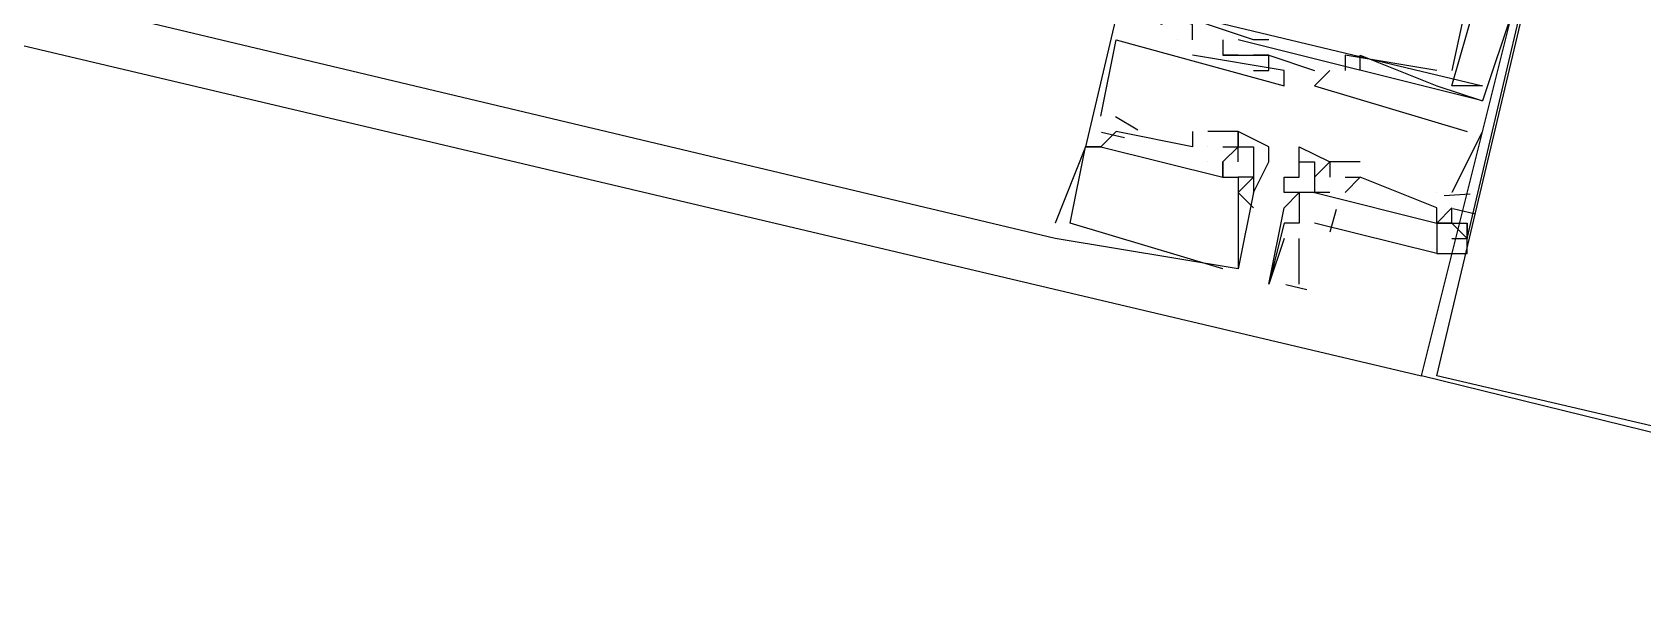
# Model space of a CAD drawing. Header units: feet. Extents: x -84 to 198, y -22 to 181.
# Drawn here: x 85.133 to 86.54, y 14.511 to 15.011 of the extents above; entities that cross this region are included whole.
import ezdxf

# ---------------------------------------------------------------- set-up
doc = ezdxf.new("R2010")
doc.units = ezdxf.units.FT
doc.layers.add('A-LINEA', color=7, linetype='CONTINUOUS')

msp = doc.modelspace()

# ---------------------------------------------------------------- linework, layer by layer
at = {"layer": 'A-LINEA'}
for p, q in [((72.7333, 17.9244), (86.3467, 14.7111)), ((86.0267, 14.8311), (77.4533, 16.8711)), ((86.08, 15.0044), (86.08, 15.0044)), ((86.08, 15.0044), (86.08, 15.0044)), ((86.08, 15.0044), (86.08, 15.0044)), ((86.1333, 15.0044), (86.1333, 15.0044)), ((86.1333, 15.0044), (86.1333, 15.0044)), ((86.1333, 15.0044), (86.1333, 15.0044)), ((86.1333, 15.0044), (86.1333, 15.0044)), ((86.1333, 15.0044), (86.1333, 15.0044)), ((86.1333, 15.0044), (86.1333, 15.0044)), ((86.1467, 15.0044), (86.1467, 15.0044)), ((86.1467, 15.0044), (86.1467, 15.0044)), ((86.1467, 15.0044), (86.1467, 15.0044)), ((86.1467, 15.0044), (86.1467, 15.0044)), ((86.1467, 15.0044), (86.1467, 15.0044)), ((86.1467, 15.0044), (86.1467, 15.0044)), ((86.1467, 15.0044), (86.1467, 15.0044)), ((86.1467, 15.0044), (86.1467, 15.0044)), ((86.1467, 15.0044), (86.1467, 15.0044)), ((86.1733, 15.0044), (86.1733, 15.0044)), ((86.1733, 15.0044), (86.1733, 15.0044)), ((86.1733, 15.0044), (86.1733, 15.0044)), ((86.1867, 15.0044), (86.1867, 15.0044)), ((86.1867, 15.0044), (86.1867, 15.0044)), ((86.1867, 15.0044), (86.1867, 15.0044)), ((86.2, 15.0044), (86.2, 15.0044)), ((86.2, 15.0044), (86.2, 15.0044)), ((86.2, 15.0044), (86.2, 15.0044)), ((86.2133, 15.0044), (86.2133, 15.0044)), ((86.2133, 15.0044), (86.2133, 15.0044)), ((86.2133, 15.0044), (86.2133, 15.0044)), ((86.1467, 14.9911), (86.1467, 14.9911)), ((86.1467, 14.9911), (86.1467, 14.9911)), ((86.1467, 14.9911), (86.1467, 14.9911)), ((86.1733, 14.9911), (86.1733, 14.9911)), ((86.1733, 14.9911), (86.1733, 14.9911)), ((86.1733, 14.9911), (86.1733, 14.9911)), ((86.1733, 14.9911), (86.1733, 14.9911)), ((86.1733, 14.9911), (86.1733, 14.9911)), ((86.1733, 14.9911), (86.1733, 14.9911)), ((86.1867, 14.9911), (86.1867, 14.9911)), ((86.1867, 14.9911), (86.1867, 14.9911)), ((86.1867, 14.9911), (86.1867, 14.9911)), ((86.1867, 14.9911), (86.1867, 14.9911)), ((86.1867, 14.9911), (86.1867, 14.9911)), ((86.1867, 14.9911), (86.1867, 14.9911)), ((86.2, 14.9911), (86.2, 14.9911)), ((86.2, 14.9911), (86.2, 14.9911)), ((86.2, 14.9911), (86.2, 14.9911)), ((86.2133, 14.9911), (86.2133, 14.9911)), ((86.2133, 14.9911), (86.2133, 14.9911)), ((86.2133, 14.9911), (86.2133, 14.9911)), ((86.2133, 14.9911), (86.2133, 14.9911)), ((86.2133, 14.9911), (86.2133, 14.9911)), ((86.2133, 14.9911), (86.2133, 14.9911)), ((86.28, 14.9911), (86.28, 14.9911)), ((86.28, 14.9911), (86.28, 14.9911)), ((86.28, 14.9911), (86.28, 14.9911)), ((86.2933, 14.9911), (86.2933, 14.9911)), ((86.2933, 14.9911), (86.2933, 14.9911)), ((86.2933, 14.9911), (86.2933, 14.9911)), ((86.2, 14.9778), (86.2, 14.9778)), ((86.2, 14.9778), (86.2, 14.9778)), ((86.2, 14.9778), (86.2, 14.9778)), ((86.2133, 14.9778), (86.2133, 14.9778)), ((86.2133, 14.9778), (86.2133, 14.9778)), ((86.2133, 14.9778), (86.2133, 14.9778)), ((86.2267, 14.9778), (86.2267, 14.9778)), ((86.2267, 14.9778), (86.2267, 14.9778)), ((86.2267, 14.9778), (86.2267, 14.9778)), ((86.2533, 14.9778), (86.2533, 14.9778)), ((86.2533, 14.9778), (86.2533, 14.9778)), ((86.2533, 14.9778), (86.2533, 14.9778)), ((86.2667, 14.9778), (86.2667, 14.9778)), ((86.2667, 14.9778), (86.2667, 14.9778)), ((86.2667, 14.9778), (86.2667, 14.9778)), ((86.28, 14.9778), (86.28, 14.9778)), ((86.28, 14.9778), (86.28, 14.9778)), ((86.28, 14.9778), (86.28, 14.9778)), ((86.2933, 14.9778), (86.2933, 14.9778)), ((86.2933, 14.9778), (86.2933, 14.9778)), ((86.2933, 14.9778), (86.2933, 14.9778)), ((86.36, 14.9778), (86.36, 14.9778)), ((86.36, 14.9778), (86.36, 14.9778)), ((86.36, 14.9778), (86.36, 14.9778)), ((86.3733, 14.9778), (86.3733, 14.9778)), ((86.3733, 14.9778), (86.3733, 14.9778)), ((86.3733, 14.9778), (86.3733, 14.9778)), ((86.2267, 14.9644), (86.2267, 14.9644)), ((86.2267, 14.9644), (86.2267, 14.9644)), ((86.2267, 14.9644), (86.2267, 14.9644)), ((86.2533, 14.9644), (86.2533, 14.9644)), ((86.2533, 14.9644), (86.2533, 14.9644)), ((86.2533, 14.9644), (86.2533, 14.9644)), ((86.36, 14.9644), (86.36, 14.9644)), ((86.36, 14.9644), (86.36, 14.9644)), ((86.36, 14.9644), (86.36, 14.9644)), ((86.3733, 14.9644), (86.3733, 14.9644)), ((86.3733, 14.9644), (86.3733, 14.9644)), ((86.3733, 14.9644), (86.3733, 14.9644)), ((86.4, 14.9644), (86.4, 14.9644)), ((86.4, 14.9644), (86.4, 14.9644)), ((86.4, 14.9644), (86.4, 14.9644)), ((86.4, 14.9511), (86.4, 14.9511)), ((86.4, 14.9511), (86.4, 14.9511)), ((86.4, 14.9511), (86.4, 14.9511)), ((86.4, 14.9511), (86.4, 14.9511)), ((86.4, 14.9511), (86.4, 14.9511)), ((86.4, 14.9511), (86.4, 14.9511)), ((86.0533, 14.9244), (86.0533, 14.9244)), ((86.0533, 14.9244), (86.0533, 14.9244)), ((86.0533, 14.9244), (86.0533, 14.9244)), ((86.0533, 14.9244), (86.0533, 14.9244)), ((86.0533, 14.9244), (86.0533, 14.9244)), ((86.0533, 14.9244), (86.0533, 14.9244)), ((86.0667, 14.9378), (86.0667, 14.9378)), ((86.0667, 14.9378), (86.0667, 14.9378)), ((86.0667, 14.9378), (86.0667, 14.9378)), ((86.0667, 14.9244), (86.0667, 14.9244)), ((86.0667, 14.9244), (86.0667, 14.9244)), ((86.0667, 14.9244), (86.0667, 14.9244)), ((86.0667, 14.9244), (86.0667, 14.9244)), ((86.0667, 14.9244), (86.0667, 14.9244)), ((86.0667, 14.9244), (86.0667, 14.9244)), ((86.0991, 14.9256), (86.0796, 14.9372)), ((86.0991, 14.9256), (86.0796, 14.9372)), ((86.0991, 14.9256), (86.0796, 14.9372)), ((86.08, 14.9244), (86.08, 14.9244)), ((86.08, 14.9244), (86.08, 14.9244)), ((86.08, 14.9244), (86.08, 14.9244)), ((86.08, 14.9244), (86.08, 14.9244)), ((86.08, 14.9244), (86.08, 14.9244)), ((86.08, 14.9244), (86.08, 14.9244)), ((86.1467, 14.9244), (86.1467, 14.9244)), ((86.1467, 14.9244), (86.1467, 14.9244)), ((86.1467, 14.9244), (86.1467, 14.9244)), ((86.16, 14.9244), (86.16, 14.9244)), ((86.16, 14.9244), (86.16, 14.9244)), ((86.16, 14.9244), (86.16, 14.9244)), ((86.1867, 14.9244), (86.1867, 14.9244)), ((86.1867, 14.9244), (86.1867, 14.9244)), ((86.1867, 14.9244), (86.1867, 14.9244)), ((86.1867, 14.9244), (86.1867, 14.9244)), ((86.1867, 14.9244), (86.1867, 14.9244)), ((86.1867, 14.9244), (86.1867, 14.9244)), ((86.4, 14.9244), (86.3733, 14.8711)), ((86.4, 14.9244), (86.3733, 14.8711)), ((86.4, 14.9244), (86.3733, 14.8711)), ((86.3867, 14.9244), (86.3867, 14.9244)), ((86.3867, 14.9244), (86.3867, 14.9244)), ((86.3867, 14.9244), (86.3867, 14.9244)), ((86.4, 14.9244), (86.4, 14.9244)), ((86.4, 14.9244), (86.4, 14.9244)), ((86.4, 14.9244), (86.4, 14.9244)), ((86.0533, 14.9111), (86.0533, 14.9111)), ((86.0533, 14.9111), (86.0533, 14.9111)), ((86.0533, 14.9111), (86.0533, 14.9111)), ((86.0533, 14.9111), (86.0533, 14.9111)), ((86.0533, 14.9111), (86.0533, 14.9111)), ((86.0533, 14.9111), (86.0533, 14.9111)), ((86.0533, 14.9111), (86.0533, 14.9111)), ((86.0533, 14.9111), (86.0533, 14.9111)), ((86.0533, 14.9111), (86.0533, 14.9111)), ((86.0667, 14.9111), (86.0667, 14.9111)), ((86.0667, 14.9111), (86.0667, 14.9111)), ((86.0667, 14.9111), (86.0667, 14.9111)), ((86.0667, 14.9111), (86.0667, 14.9111)), ((86.0667, 14.9111), (86.0667, 14.9111)), ((86.0667, 14.9111), (86.0667, 14.9111)), ((86.0873, 14.9188), (86.0673, 14.9235)), ((86.0873, 14.9188), (86.0673, 14.9235)), ((86.0873, 14.9188), (86.0673, 14.9235)), ((86.1467, 14.9111), (86.1467, 14.9111)), ((86.1467, 14.9111), (86.1467, 14.9111)), ((86.1467, 14.9111), (86.1467, 14.9111)), ((86.16, 14.9111), (86.16, 14.9111)), ((86.16, 14.9111), (86.16, 14.9111)), ((86.16, 14.9111), (86.16, 14.9111)), ((86.16, 14.9111), (86.16, 14.9111)), ((86.16, 14.9111), (86.16, 14.9111)), ((86.16, 14.9111), (86.16, 14.9111)), ((86.1733, 14.9111), (86.1733, 14.9111)), ((86.1733, 14.9111), (86.1733, 14.9111)), ((86.1733, 14.9111), (86.1733, 14.9111)), ((86.1867, 14.9111), (86.1867, 14.9111)), ((86.1867, 14.9111), (86.1867, 14.9111)), ((86.1867, 14.9111), (86.1867, 14.9111)), ((86.1867, 14.9111), (86.1867, 14.9111)), ((86.1867, 14.9111), (86.1867, 14.9111)), ((86.1867, 14.9111), (86.1867, 14.9111)), ((86.1867, 14.9111), (86.1867, 14.9111)), ((86.1867, 14.9111), (86.1867, 14.9111)), ((86.1867, 14.9111), (86.1867, 14.9111)), ((86.2, 14.9111), (86.2, 14.9111)), ((86.2, 14.9111), (86.2, 14.9111)), ((86.2, 14.9111), (86.2, 14.9111)), ((86.2133, 14.9111), (86.2133, 14.9111)), ((86.2133, 14.9111), (86.2133, 14.9111)), ((86.2133, 14.9111), (86.2133, 14.9111)), ((86.24, 14.9111), (86.24, 14.9111)), ((86.16, 14.8978), (86.16, 14.8978)), ((86.16, 14.8978), (86.16, 14.8978)), ((86.16, 14.8978), (86.16, 14.8978)), ((86.16, 14.8978), (86.16, 14.8978)), ((86.16, 14.8978), (86.16, 14.8978)), ((86.16, 14.8978), (86.16, 14.8978)), ((86.1733, 14.8978), (86.1733, 14.8978)), ((86.1733, 14.8978), (86.1733, 14.8978)), ((86.1733, 14.8978), (86.1733, 14.8978)), ((86.1733, 14.8978), (86.1733, 14.8978)), ((86.1733, 14.8978), (86.1733, 14.8978)), ((86.1733, 14.8978), (86.1733, 14.8978)), ((86.1867, 14.8978), (86.1867, 14.8978)), ((86.1867, 14.8978), (86.1867, 14.8978)), ((86.1867, 14.8978), (86.1867, 14.8978)), ((86.2133, 14.8978), (86.2133, 14.8978)), ((86.2133, 14.8978), (86.2133, 14.8978)), ((86.2133, 14.8978), (86.2133, 14.8978)), ((86.24, 14.8978), (86.24, 14.8978)), ((86.24, 14.8978), (86.24, 14.8978)), ((86.2667, 14.8978), (86.2533, 14.8844)), ((86.2533, 14.8978), (86.2533, 14.8978)), ((86.2533, 14.8978), (86.2533, 14.8978)), ((86.2667, 14.8978), (86.2667, 14.8978)), ((86.2667, 14.8978), (86.2667, 14.8978)), ((86.2667, 14.8978), (86.2667, 14.8978)), ((86.2667, 14.8978), (86.2667, 14.8978)), ((86.2933, 14.8978), (86.2933, 14.8978)), ((86.2933, 14.8978), (86.2933, 14.8978)), ((86.2933, 14.8978), (86.2933, 14.8978)), ((86.1733, 14.8844), (86.1733, 14.8844)), ((86.1733, 14.8844), (86.1733, 14.8844)), ((86.1733, 14.8844), (86.1733, 14.8844)), ((86.1733, 14.8844), (86.1733, 14.8844)), ((86.1733, 14.8844), (86.1733, 14.8844)), ((86.1733, 14.8844), (86.1733, 14.8844)), ((86.1867, 14.8844), (86.1867, 14.8844)), ((86.1867, 14.8844), (86.1867, 14.8844)), ((86.1867, 14.8844), (86.1867, 14.8844)), ((86.2, 14.8844), (86.2, 14.8844)), ((86.2, 14.8844), (86.2, 14.8844)), ((86.2, 14.8844), (86.2, 14.8844)), ((86.2, 14.8844), (86.2, 14.8844)), ((86.2, 14.8844), (86.2, 14.8844)), ((86.2, 14.8844), (86.2, 14.8844)), ((86.2267, 14.8844), (86.2267, 14.8844)), ((86.24, 14.8844), (86.24, 14.8844)), ((86.24, 14.8844), (86.24, 14.8844)), ((86.2533, 14.8844), (86.2533, 14.8844)), ((86.2667, 14.8844), (86.2667, 14.8844)), ((86.2667, 14.8844), (86.2667, 14.8844)), ((86.2667, 14.8844), (86.2667, 14.8844)), ((86.2667, 14.8844), (86.2667, 14.8844)), ((86.2667, 14.8844), (86.2667, 14.8844)), ((86.28, 14.8844), (86.28, 14.8844)), ((86.28, 14.8844), (86.28, 14.8844)), ((86.28, 14.8844), (86.28, 14.8844)), ((86.2933, 14.8844), (86.2933, 14.8844)), ((86.36, 14.8578), (86.2933, 14.8844)), ((86.2933, 14.8844), (86.2933, 14.8844)), ((86.2933, 14.8844), (86.2933, 14.8844)), ((86.2933, 14.8844), (86.2933, 14.8844)), ((86.36, 14.8578), (86.2933, 14.8844)), ((86.2933, 14.8844), (86.2933, 14.8844)), ((86.2933, 14.8844), (86.2933, 14.8844)), ((86.2933, 14.8844), (86.2933, 14.8844)), ((86.36, 14.8578), (86.2933, 14.8844)), ((86.2933, 14.8844), (86.2933, 14.8844)), ((86.2933, 14.8844), (86.2933, 14.8844)), ((86.1867, 14.8711), (86.1867, 14.8711)), ((86.1867, 14.8711), (86.1867, 14.8711)), ((86.1867, 14.8711), (86.1867, 14.8711)), ((86.2, 14.8711), (86.2, 14.8711)), ((86.2, 14.8711), (86.2, 14.8711)), ((86.2, 14.8711), (86.2, 14.8711)), ((86.2, 14.8711), (86.2, 14.8711)), ((86.2, 14.8711), (86.2, 14.8711)), ((86.2, 14.8711), (86.2, 14.8711)), ((86.2267, 14.8711), (86.2267, 14.8711)), ((86.24, 14.8711), (86.24, 14.8711)), ((86.24, 14.8711), (86.24, 14.8711)), ((86.24, 14.8711), (86.24, 14.8711)), ((86.2533, 14.8711), (86.2533, 14.8711)), ((86.2533, 14.8711), (86.2533, 14.8711)), ((86.2533, 14.8711), (86.2533, 14.8711)), ((86.2533, 14.8711), (86.2533, 14.8711)), ((86.2533, 14.8711), (86.2533, 14.8711)), ((86.2667, 14.8711), (86.2667, 14.8711)), ((86.2667, 14.8711), (86.2667, 14.8711)), ((86.2667, 14.8711), (86.2667, 14.8711)), ((86.2667, 14.8711), (86.2667, 14.8711)), ((86.28, 14.8711), (86.28, 14.8711)), ((86.28, 14.8711), (86.28, 14.8711)), ((86.28, 14.8711), (86.28, 14.8711)), ((86.36, 14.8711), (86.36, 14.8711)), ((86.36, 14.8711), (86.36, 14.8711)), ((86.36, 14.8711), (86.36, 14.8711)), ((86.3891, 14.8698), (86.3665, 14.8683)), ((86.3891, 14.8698), (86.3665, 14.8683)), ((86.3891, 14.8698), (86.3665, 14.8683)), ((86.3733, 14.8711), (86.3733, 14.8711)), ((86.3733, 14.8711), (86.3733, 14.8711)), ((86.3733, 14.8711), (86.3733, 14.8711)), ((86.1867, 14.8578), (86.1867, 14.8578)), ((86.1867, 14.8578), (86.1867, 14.8578)), ((86.1867, 14.8578), (86.1867, 14.8578)), ((86.2, 14.8578), (86.2, 14.8578)), ((86.2, 14.8578), (86.2, 14.8578)), ((86.2, 14.8578), (86.2, 14.8578)), ((86.2267, 14.8578), (86.2267, 14.8578)), ((86.2723, 14.8563), (86.2667, 14.8364)), ((86.2723, 14.8563), (86.2667, 14.8364)), ((86.2723, 14.8563), (86.2667, 14.8364)), ((86.36, 14.8578), (86.36, 14.8578)), ((86.36, 14.8578), (86.36, 14.8578)), ((86.36, 14.8578), (86.36, 14.8578)), ((86.36, 14.8578), (86.36, 14.8578)), ((86.36, 14.8578), (86.36, 14.8578)), ((86.36, 14.8578), (86.36, 14.8578)), ((86.394, 14.8521), (86.374, 14.8568)), ((86.394, 14.8521), (86.374, 14.8568)), ((86.394, 14.8521), (86.374, 14.8568)), ((86.0267, 14.8444), (86.0267, 14.8444)), ((86.0267, 14.8444), (86.0267, 14.8444)), ((86.0267, 14.8444), (86.0267, 14.8444)), ((86.04, 14.8444), (86.04, 14.8444)), ((86.04, 14.8444), (86.04, 14.8444)), ((86.04, 14.8444), (86.04, 14.8444)), ((86.2267, 14.8444), (86.2267, 14.8444)), ((86.24, 14.8444), (86.24, 14.8444)), ((86.24, 14.8444), (86.24, 14.8444)), ((86.36, 14.8444), (86.36, 14.8444)), ((86.36, 14.8444), (86.36, 14.8444)), ((86.36, 14.8444), (86.36, 14.8444)), ((86.3733, 14.8444), (86.3733, 14.8444)), ((86.3733, 14.8444), (86.3733, 14.8444)), ((86.3733, 14.8444), (86.3733, 14.8444)), ((86.3733, 14.8444), (86.3733, 14.8444)), ((86.3733, 14.8444), (86.3733, 14.8444)), ((86.3733, 14.8444), (86.3733, 14.8444)), ((86.3733, 14.8444), (86.3733, 14.8444)), ((86.3733, 14.8444), (86.3733, 14.8444)), ((86.3867, 14.8444), (86.3867, 14.8444)), ((86.3867, 14.8444), (86.3867, 14.8444)), ((86.3867, 14.8444), (86.3867, 14.8444)), ((86.0267, 14.8311), (86.0267, 14.8311)), ((86.0267, 14.8311), (86.0267, 14.8311)), ((86.0267, 14.8311), (86.0267, 14.8311)), ((86.2267, 14.8311), (86.2133, 14.7911)), ((86.24, 14.8311), (86.24, 14.8311)), ((86.24, 14.7911), (86.24, 14.8311)), ((86.3733, 14.8311), (86.3733, 14.8311)), ((86.3733, 14.8311), (86.3733, 14.8311)), ((86.3733, 14.8311), (86.3733, 14.8311)), ((86.3867, 14.8311), (86.3867, 14.8311)), ((86.3867, 14.8311), (86.3867, 14.8311)), ((86.3867, 14.8311), (86.3867, 14.8311)), ((86.1733, 14.8044), (86.1733, 14.8044)), ((86.1733, 14.8044), (86.1733, 14.8044)), ((86.1733, 14.8044), (86.1733, 14.8044)), ((86.1867, 14.8044), (86.1867, 14.8044)), ((86.1867, 14.8044), (86.1867, 14.8044)), ((86.1867, 14.8044), (86.1867, 14.8044)), ((86.1867, 14.8044), (86.1867, 14.8044)), ((86.1867, 14.8044), (86.1867, 14.8044)), ((86.1867, 14.8044), (86.1867, 14.8044)), ((86.2133, 14.7911), (86.2133, 14.7911)), ((86.2466, 14.7861), (86.2282, 14.7905))]:
    msp.add_line(p, q, dxfattribs=at)
for points in [[(86.36, 15.5644), (86.2133, 15.5911), (86.0533, 14.9111)], [(86.36, 15.5644), (86.2133, 15.5911), (86.0533, 14.9111)], [(86.36, 15.5644), (86.2133, 15.5911), (86.0533, 14.9111)], [(86.3733, 14.8311), (86.3867, 14.8311), (86.5467, 15.5111), (86.3867, 15.5511), (86.3867, 15.5244), (86.3067, 15.5511), (86.3067, 15.5244), (86.3067, 15.5378)], [(86.3733, 14.8311), (86.3867, 14.8311), (86.5467, 15.5111), (86.3867, 15.5511), (86.3867, 15.5244), (86.3067, 15.5511), (86.3067, 15.5244), (86.3067, 15.5378)], [(86.3733, 14.8311), (86.3867, 14.8311), (86.5467, 15.5111), (86.3867, 15.5511), (86.3867, 15.5244), (86.3067, 15.5511), (86.3067, 15.5244), (86.3067, 15.5378)], [(86.5467, 15.5111), (87.36, 15.3244), (87.16, 14.5111), (86.3467, 14.7111), (86.5467, 15.5111)], [(86.5467, 15.4978), (87.3467, 15.3111), (87.16, 14.5244), (86.36, 14.7111), (86.5467, 15.4978)], [(86.4, 14.9644), (86.3733, 14.9644), (86.4, 15.0578), (86.4133, 15.0578), (86.4, 15.0711), (86.4933, 15.4711), (86.5067, 15.4711), (86.52, 15.4978)], [(86.5067, 15.4978), (86.5067, 15.4711), (86.4133, 15.4978), (86.4, 15.4978), (86.48, 15.4711), (86.3733, 14.9778)], [(86.4, 14.9644), (86.3733, 14.9644), (86.4, 15.0578), (86.4133, 15.0578), (86.4, 15.0711), (86.4933, 15.4711), (86.5067, 15.4711), (86.52, 15.4978)], [(86.5067, 15.4978), (86.5067, 15.4711), (86.4133, 15.4978), (86.4, 15.4978), (86.48, 15.4711), (86.3733, 14.9778)], [(86.4, 14.9644), (86.3733, 14.9644), (86.4, 15.0578), (86.4133, 15.0578), (86.4, 15.0711), (86.4933, 15.4711), (86.5067, 15.4711), (86.52, 15.4978)], [(86.5067, 15.4978), (86.5067, 15.4711), (86.4133, 15.4978), (86.4, 15.4978), (86.48, 15.4711), (86.3733, 14.9778)], [(86.1467, 15.0044), (86.1467, 15.0178), (86.0933, 15.0311), (86.1067, 15.1111), (86.1333, 15.1111), (86.1333, 15.1244)], [(86.1467, 15.0044), (86.1467, 15.0178), (86.0933, 15.0311), (86.1067, 15.1111), (86.1333, 15.1111), (86.1333, 15.1244)], [(86.1467, 15.0044), (86.1467, 15.0178), (86.0933, 15.0311), (86.1067, 15.1111), (86.1333, 15.1111), (86.1333, 15.1244)], [(86.2133, 15.0044), (86.2133, 15.0044), (86.2, 15.0044), (86.12, 15.0311), (86.12, 15.0178), (86.0933, 15.0311), (86.12, 15.0311), (86.4, 14.9644)], [(86.2133, 15.0044), (86.2133, 15.0044), (86.2, 15.0044), (86.12, 15.0311), (86.12, 15.0178), (86.0933, 15.0311), (86.12, 15.0311), (86.4, 14.9644)], [(86.2133, 15.0044), (86.2133, 15.0044), (86.2, 15.0044), (86.12, 15.0311), (86.12, 15.0178), (86.0933, 15.0311), (86.12, 15.0311), (86.4, 14.9644)], [(86.4267, 15.0311), (86.4, 14.9511), (86.1867, 15.0044)], [(86.4267, 15.0311), (86.4, 14.9511), (86.1867, 15.0044)], [(86.4267, 15.0311), (86.4, 14.9511), (86.1867, 15.0044)], [(86.0667, 14.9378), (86.08, 15.0044), (86.2267, 14.9644), (86.2267, 14.9778), (86.1467, 14.9911)], [(86.0667, 14.9378), (86.08, 15.0044), (86.2267, 14.9644), (86.2267, 14.9778), (86.1467, 14.9911)], [(86.0667, 14.9378), (86.08, 15.0044), (86.2267, 14.9644), (86.2267, 14.9778), (86.1467, 14.9911)], [(86.1733, 15.0044), (86.1733, 14.9911), (86.1867, 14.9911), (86.1733, 14.9911), (86.1867, 14.9911), (86.2133, 14.9911), (86.2, 14.9911)], [(86.1733, 15.0044), (86.1733, 14.9911), (86.1867, 14.9911), (86.1733, 14.9911), (86.1867, 14.9911), (86.2133, 14.9911), (86.2, 14.9911)], [(86.1733, 15.0044), (86.1733, 14.9911), (86.1867, 14.9911), (86.1733, 14.9911), (86.1867, 14.9911), (86.2133, 14.9911), (86.2, 14.9911)], [(86.2, 14.9778), (86.2133, 14.9778), (86.2133, 14.9911), (86.2533, 14.9778)], [(86.2, 14.9778), (86.2133, 14.9778), (86.2133, 14.9911), (86.2533, 14.9778)], [(86.2, 14.9778), (86.2133, 14.9778), (86.2133, 14.9911), (86.2533, 14.9778)], [(86.36, 14.9778), (86.28, 14.9911), (86.28, 14.9911), (86.28, 14.9778)], [(86.36, 14.9778), (86.28, 14.9911), (86.28, 14.9911), (86.28, 14.9778)], [(86.36, 14.9778), (86.28, 14.9911), (86.28, 14.9911), (86.28, 14.9778)], [(86.2933, 14.9778), (86.2933, 14.9911), (86.36, 14.9644), (86.4, 14.9511)], [(86.2933, 14.9778), (86.2933, 14.9911), (86.36, 14.9644), (86.4, 14.9511)], [(86.2933, 14.9778), (86.2933, 14.9911), (86.36, 14.9644), (86.4, 14.9511)], [(86.2667, 14.9778), (86.2533, 14.9644), (86.3867, 14.9244)], [(86.2667, 14.9778), (86.2533, 14.9644), (86.3867, 14.9244)], [(86.2667, 14.9778), (86.2533, 14.9644), (86.3867, 14.9244)], [(86.08, 14.9244), (86.0667, 14.9111), (86.1733, 14.8844), (86.1733, 14.8978)], [(86.08, 14.9244), (86.0667, 14.9111), (86.1733, 14.8844), (86.1733, 14.8978)], [(86.08, 14.9244), (86.0667, 14.9111), (86.1733, 14.8844), (86.1733, 14.8978)], [(86.1467, 14.9244), (86.1467, 14.9111), (86.08, 14.9244)], [(86.1467, 14.9244), (86.1467, 14.9111), (86.08, 14.9244)], [(86.1467, 14.9244), (86.1467, 14.9111), (86.08, 14.9244)], [(86.1733, 14.9111), (86.1867, 14.9111), (86.1867, 14.9244), (86.16, 14.9244)], [(86.1733, 14.9111), (86.1867, 14.9111), (86.1867, 14.9244), (86.16, 14.9244)], [(86.1733, 14.9111), (86.1867, 14.9111), (86.1867, 14.9244), (86.16, 14.9244)], [(86.2, 14.8578), (86.1867, 14.8711), (86.2, 14.8844), (86.2, 14.8711), (86.2133, 14.8978), (86.2133, 14.9111), (86.1867, 14.9244), (86.1867, 14.9111), (86.1867, 14.9111), (86.1867, 14.9111), (86.1867, 14.9111), (86.1733, 14.8978), (86.1733, 14.8978), (86.1733, 14.8844), (86.1867, 14.8844)], [(86.2, 14.8578), (86.1867, 14.8711), (86.2, 14.8844), (86.2, 14.8711), (86.2133, 14.8978), (86.2133, 14.9111), (86.1867, 14.9244), (86.1867, 14.9111), (86.1867, 14.9111), (86.1867, 14.9111), (86.1867, 14.9111), (86.1733, 14.8978), (86.1733, 14.8978), (86.1733, 14.8844), (86.1867, 14.8844)], [(86.2, 14.8578), (86.1867, 14.8711), (86.2, 14.8844), (86.2, 14.8711), (86.2133, 14.8978), (86.2133, 14.9111), (86.1867, 14.9244), (86.1867, 14.9111), (86.1867, 14.9111), (86.1867, 14.9111), (86.1867, 14.9111), (86.1733, 14.8978), (86.1733, 14.8978), (86.1733, 14.8844), (86.1867, 14.8844)], [(86.1733, 14.8044), (86.1733, 14.8044), (86.04, 14.8444), (86.04, 14.8444), (86.0533, 14.9111), (86.0667, 14.9111), (86.0533, 14.9111), (86.0267, 14.8444)], [(86.1733, 14.8044), (86.1733, 14.8044), (86.04, 14.8444), (86.04, 14.8444), (86.0533, 14.9111), (86.0667, 14.9111), (86.0533, 14.9111), (86.0267, 14.8444)], [(86.1733, 14.8044), (86.1733, 14.8044), (86.04, 14.8444), (86.04, 14.8444), (86.0533, 14.9111), (86.0667, 14.9111), (86.0533, 14.9111), (86.0267, 14.8444)], [(86.1867, 14.8978), (86.1867, 14.9111), (86.2, 14.9111), (86.2, 14.8844), (86.1867, 14.8844), (86.1867, 14.8844), (86.1867, 14.8578), (86.1867, 14.8578), (86.1867, 14.8578), (86.1867, 14.8578), (86.1867, 14.8044)], [(86.1867, 14.8978), (86.1867, 14.9111), (86.2, 14.9111), (86.2, 14.8844), (86.1867, 14.8844), (86.1867, 14.8844), (86.1867, 14.8578), (86.1867, 14.8578), (86.1867, 14.8578), (86.1867, 14.8578), (86.1867, 14.8044)], [(86.1867, 14.8978), (86.1867, 14.9111), (86.2, 14.9111), (86.2, 14.8844), (86.1867, 14.8844), (86.1867, 14.8844), (86.1867, 14.8578), (86.1867, 14.8578), (86.1867, 14.8578), (86.1867, 14.8578), (86.1867, 14.8044)], [(86.24, 14.8978), (86.24, 14.9111), (86.2667, 14.8978), (86.2667, 14.8978), (86.2667, 14.8978), (86.2667, 14.8978), (86.2667, 14.8978)], [(86.24, 14.8844), (86.24, 14.8978), (86.2533, 14.8978), (86.2533, 14.8711), (86.24, 14.8711), (86.24, 14.8444)], [(86.2933, 14.8978), (86.2667, 14.8978), (86.2667, 14.8844)], [(86.2933, 14.8978), (86.2667, 14.8978), (86.2667, 14.8844)], [(86.2933, 14.8978), (86.2667, 14.8978), (86.2667, 14.8844)], [(86.24, 14.8444), (86.24, 14.8444), (86.2267, 14.8444), (86.2267, 14.8444), (86.2133, 14.7911), (86.2133, 14.7911), (86.2267, 14.8578), (86.24, 14.8711), (86.2267, 14.8711), (86.2267, 14.8844), (86.24, 14.8844)], [(86.28, 14.8844), (86.2933, 14.8844), (86.28, 14.8711)], [(86.28, 14.8844), (86.2933, 14.8844), (86.28, 14.8711)], [(86.28, 14.8844), (86.2933, 14.8844), (86.28, 14.8711)], [(86.2, 14.8711), (86.1867, 14.8044), (86.0267, 14.8311), (86.0267, 14.8311)], [(86.2, 14.8711), (86.1867, 14.8044), (86.0267, 14.8311), (86.0267, 14.8311)], [(86.2, 14.8711), (86.1867, 14.8044), (86.0267, 14.8311), (86.0267, 14.8311)], [(86.2667, 14.8711), (86.2667, 14.8711), (86.2667, 14.8711), (86.2533, 14.8711), (86.24, 14.8711), (86.24, 14.8711)], [(86.2533, 14.8711), (86.36, 14.8444), (86.36, 14.8178), (86.2533, 14.8444)], [(86.2667, 14.8711), (86.2533, 14.8711), (86.36, 14.8444), (86.36, 14.8578)], [(86.2533, 14.8711), (86.36, 14.8444), (86.36, 14.8178), (86.2533, 14.8444)], [(86.2667, 14.8711), (86.2533, 14.8711), (86.36, 14.8444), (86.36, 14.8578)], [(86.2533, 14.8711), (86.36, 14.8444), (86.36, 14.8178), (86.2533, 14.8444)], [(86.2667, 14.8711), (86.2533, 14.8711), (86.36, 14.8444), (86.36, 14.8578)], [(86.3733, 14.8578), (86.36, 14.8444), (86.3733, 14.8444), (86.36, 14.8444)], [(86.3867, 14.8311), (86.3733, 14.8444), (86.3733, 14.8578)], [(86.36, 14.8444), (86.36, 14.8178), (86.3867, 14.8178), (86.3867, 14.8444), (86.3867, 14.8311)], [(86.3733, 14.8444), (86.3733, 14.8444), (86.3867, 14.8444)], [(86.3733, 14.8444), (86.3733, 14.8444), (86.3867, 14.8444)], [(86.3733, 14.8444), (86.3733, 14.8444), (86.3867, 14.8444)]]:
    msp.add_lwpolyline(points, dxfattribs=at)

doc.saveas('drawing.dxf')
